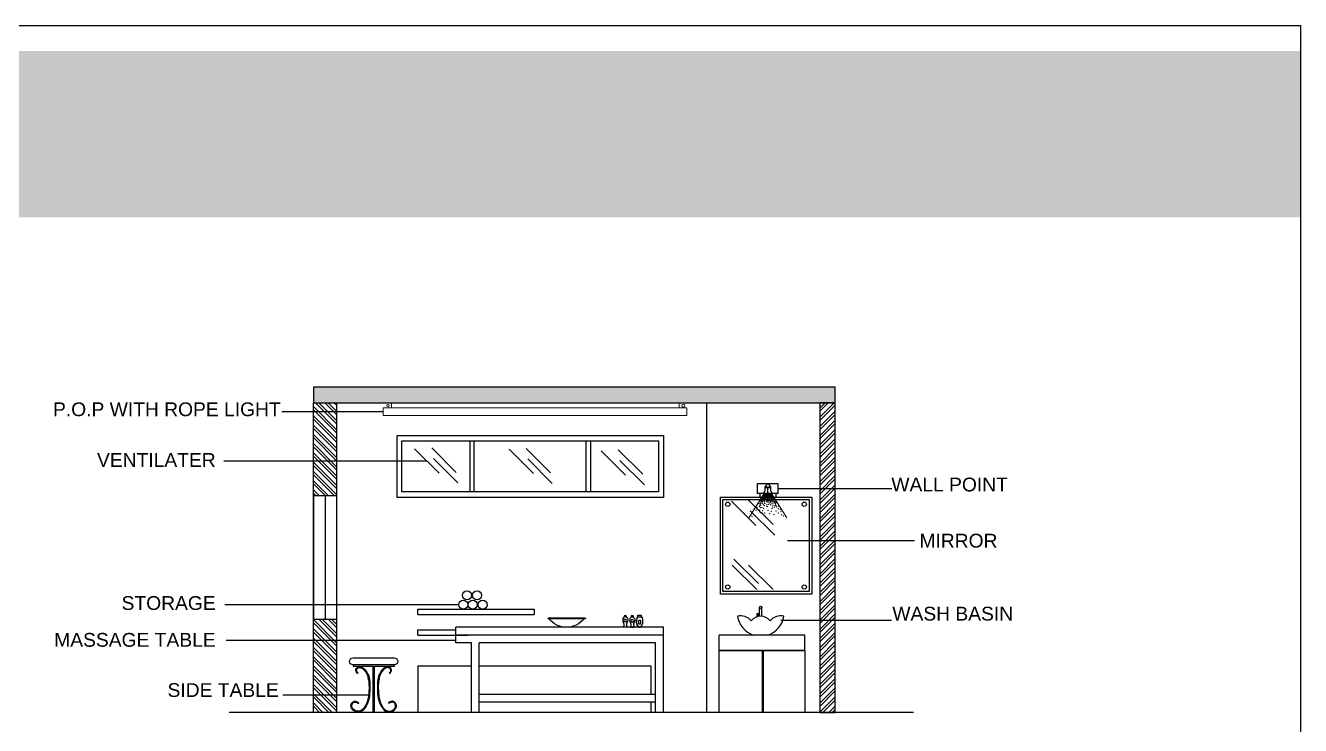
# Model space of a CAD drawing. Header units: millimetres. Extents: x 1521 to 3683, y 1649 to 3322.
# Drawn here: x 1831.95 to 1845.84, y 1669.59 to 1677.22 of the extents above; entities that cross this region are included whole.
import ezdxf

# ---------------------------------------------------------------- set-up
doc = ezdxf.new("R2010")
doc.units = ezdxf.units.MM
doc.header["$LTSCALE"] = 0.1
doc.layers.add('Ceiling', color=5, linetype='Continuous', lineweight=13)
doc.layers.add('Flooring', color=8, linetype='Continuous', lineweight=9)
doc.layers.add('FURNITURE', color=34, linetype='Continuous')
doc.styles.add('ATTR', font='romans.shx', dxfattribs={"width": 0.8, "height": 2.52})
doc.styles.add('WORKING', font='ARIALN.TTF')

# ---------------------------------------------------------------- blocks, each defined once
blk = doc.blocks.new('A$C3F6A36EA')
h = blk.add_hatch(color=10)
h.set_gradient(color1=(22, 110, 12), color2=(129, 189, 10), tint=0.46)
h.paths.add_polyline_path([(-44.213, 20.41), (-3.313, 20.41), (-3.313, 22.222), (-44.213, 22.222)])
at = {"color": 0}
blk.add_lwpolyline([(-44.213, 22.5), (-3.313, 22.5), (-3.313, -5.276), (-44.213, -5.276)], close=True, dxfattribs=at)
blk = doc.blocks.new('A$C155A223B')
at = {"layer": 'FURNITURE', "color": 6}
for p, q in [((0.31, 0), (1.92, 0)), ((0.71, 4.99), (1.51, 4.99)), ((0.71, 4.99), (0.71, 4.49)), ((0.71, 4.49), (1.51, 4.49)), ((1.51, 4.99), (1.51, 4.49))]:
    blk.add_line(p, q, dxfattribs=at)
at = {"layer": 'FURNITURE', "color": 3}
blk.add_circle((1.11, 2.89), 0.583, dxfattribs=at)
at = {"layer": 'FURNITURE', "color": 6}
for points in [[(0.71, 4.49), (0.12, 3.89), (0.24, 2.26), (0.49, 1.38), (0.31, 0)], [(1.51, 4.49), (2.11, 3.89), (1.98, 2.26), (1.73, 1.38), (1.92, 0)]]:
    blk.add_spline(points, degree=3, dxfattribs=at)
blk = doc.blocks.new('A$C1F152110')
at = {"layer": 'FURNITURE', "color": 6}
for p, q in [((0.52, 4.62), (0.52, 5.22)), ((2.06, 5.22), (0.52, 5.22)), ((2.06, 4.62), (0.52, 4.62)), ((0.94, 0.13), (0.94, 0)), ((1.65, 0.13), (0.94, 0.13)), ((1.65, 0.13), (1.65, 0)), ((2.06, 4.62), (2.06, 5.22)), ((1.65, 0), (0.94, 0))]:
    blk.add_line(p, q, dxfattribs=at)
at = {"layer": 'FURNITURE', "color": 3}
for p, q in [((1.72, 0.13), (1.72, 0)), ((2.14, 5.22), (2.06, 5.22)), ((2.14, 4.62), (2.14, 5.22))]:
    blk.add_line(p, q, dxfattribs=at)
blk.add_lwpolyline([(0.86, 2.93), (1.75, 2.93), (1.75, 1.46), (0.86, 1.46)], close=True, dxfattribs=at)
at = {"layer": 'FURNITURE', "color": 6}
for start_param, end_param in [(3.779608, 6.004149), (6.562221, 8.786762)]:
    blk.add_ellipse((1.29, 2.58), major_axis=(0, -2.55), ratio=0.508197, start_param=start_param, end_param=end_param, dxfattribs=at)
at = {"layer": 'FURNITURE', "color": 3}
blk.add_ellipse((1.37, 2.58), major_axis=(0, -2.55), ratio=0.508197, start_param=6.562221, end_param=8.786762, dxfattribs=at)
blk = doc.blocks.new('A$C6F4D63F3')
at = {"layer": 'FURNITURE', "color": 8}
for p, q in [((0.08, 3.02), (7.74, 3.02)), ((0.08, 2.87), (7.74, 2.87))]:
    blk.add_line(p, q, dxfattribs=at)
for centre, radius, start, end in [((0.08, 2.94), 0.075, 90, 270), ((3.99, 5.77), 4.67, 218.3695, 321.6305), ((7.74, 2.94), 0.075, 270, 90)]:
    blk.add_arc(centre, radius, start, end, dxfattribs=at)
blk = doc.blocks.new('A$C5CC924A6')
at = {"layer": 'FURNITURE'}
for p, q in [((13, 15.27), (1, 15.27)), ((1, 13.27), (13, 13.27)), ((1, 13.27), (1, 12.77)), ((1, 12.77), (13, 12.77)), ((7.18, 12.77), (6.82, 12.77)), ((6.82, 12.77), (6.82, -0.6)), ((7.18, -0.6), (7.18, 12.77)), ((13, 13.27), (13, 12.77)), ((2.46, 10.85), (2.26, 10.7)), ((11.54, 10.85), (11.74, 10.7)), ((2.57, 1.97), (2.7, 2.18)), ((11.43, 1.97), (11.3, 2.18)), ((6.82, -0.6), (7.18, -0.6))]:
    blk.add_line(p, q, dxfattribs=at)
for centre, start, end in [((1, 14.27), 90, 270), ((13, 14.27), 270, 90)]:
    blk.add_arc(centre, 1, start, end, dxfattribs=at)
for points in [[(2.26, 10.7), (1.77, 11.86), (2.43, 12.63), (5.02, 11.14), (5.9, 6.75), (5.02, 1.63), (2.32, -0.52), (0.39, 1.36), (1.38, 2.68), (2.7, 2.18)], [(11.74, 10.7), (12.23, 11.86), (11.57, 12.63), (8.98, 11.14), (8.1, 6.75), (8.98, 1.63), (11.68, -0.52), (13.61, 1.36), (12.62, 2.68), (11.3, 2.18)]]:
    blk.add_spline(points, degree=3, dxfattribs=at)
for points in [[(2.46, 10.85), (2.38, 10.97), (2.29, 11.09), (2.14, 11.32), (2.08, 11.43), (2.01, 11.64), (2, 11.72), (2.02, 11.89), (2.07, 11.98), (2.21, 12.17), (2.31, 12.26), (2.54, 12.42), (2.68, 12.47), (2.95, 12.5), (3.1, 12.48), (3.4, 12.38), (3.55, 12.3), (4.05, 11.96), (4.39, 11.6), (4.88, 10.93), (5.05, 10.63), (5.31, 9.73), (5.4, 9.13), (5.61, 8.23), (5.65, 7.62), (5.65, 6.51), (5.65, 6.02), (5.58, 4.74), (5.52, 4.26), (5.32, 3.05), (5.19, 2.63), (4.9, 1.94), (4.77, 1.68), (4.47, 1.16), (4.3, 0.9), (3.86, 0.38), (3.58, 0.12), (2.99, -0.21), (2.69, -0.3), (2.03, -0.24), (1.66, -0.1), (1.09, 0.31), (0.88, 0.54), (0.68, 0.94), (0.64, 1.1), (0.63, 1.38), (0.65, 1.51), (0.74, 1.76), (0.8, 1.89), (0.97, 2.13), (1.07, 2.24), (1.26, 2.37), (1.35, 2.41), (1.51, 2.45), (1.59, 2.45), (1.78, 2.41), (1.89, 2.37), (2.18, 2.23), (2.37, 2.1), (2.57, 1.97)], [(11.54, 10.85), (11.62, 10.97), (11.71, 11.09), (11.86, 11.32), (11.92, 11.43), (11.99, 11.64), (12, 11.72), (11.98, 11.89), (11.93, 11.98), (11.79, 12.17), (11.69, 12.26), (11.46, 12.42), (11.32, 12.47), (11.05, 12.5), (10.9, 12.48), (10.6, 12.38), (10.45, 12.3), (9.95, 11.96), (9.61, 11.6), (9.12, 10.93), (8.95, 10.63), (8.69, 9.73), (8.6, 9.13), (8.39, 8.23), (8.35, 7.62), (8.35, 6.51), (8.35, 6.02), (8.42, 4.74), (8.48, 4.26), (8.68, 3.05), (8.81, 2.63), (9.1, 1.94), (9.23, 1.68), (9.53, 1.16), (9.7, 0.9), (10.14, 0.38), (10.42, 0.12), (11.01, -0.21), (11.31, -0.3), (11.97, -0.24), (12.34, -0.1), (12.91, 0.31), (13.12, 0.54), (13.32, 0.94), (13.36, 1.1), (13.37, 1.38), (13.35, 1.51), (13.26, 1.76), (13.2, 1.89), (13.03, 2.13), (12.93, 2.24), (12.74, 2.37), (12.65, 2.41), (12.49, 2.45), (12.41, 2.45), (12.22, 2.41), (12.11, 2.37), (11.82, 2.23), (11.63, 2.1), (11.43, 1.97)]]:
    blk.add_open_spline(points, degree=3, knots=[0, 0, 0, 0, 0.38578, 0.38578, 0.813953, 0.813953, 1.242126, 1.242126, 1.670299, 1.670299, 2.098473, 2.098473, 2.661834, 2.661834, 3.225195, 3.225195, 3.788557, 3.788557, 5.028784, 5.028784, 5.998115, 5.998115, 6.967446, 6.967446, 8.906108, 8.906108, 10.420398, 10.420398, 11.934688, 11.934688, 13.270864, 13.270864, 14.10851, 14.10851, 14.946155, 14.946155, 16.069099, 16.069099, 17.192043, 17.192043, 18.314987, 18.314987, 19.240462, 19.240462, 19.800606, 19.800606, 20.2376, 20.2376, 20.674594, 20.674594, 21.150434, 21.150434, 21.546758, 21.546758, 21.943082, 21.943082, 22.339406, 22.339406, 22.96672, 22.96672, 22.96672, 22.96672], dxfattribs=at)
blk = doc.blocks.new('BLITB12F')
for p, q in [((-1.5, 3), (-1.5, 3.5)), ((-1.5, 3.5), (1.5, 3.5)), ((1.5, 3), (-1.5, 3)), ((-0.5, 4.9091), (-0.5, 5.5)), ((0, 0), (0, 3)), ((0.5, 5.5), (0.5, 4.9091)), ((1.5, 3.5), (1.5, 3))]:
    blk.add_line(p, q)
blk.add_lwpolyline([(-6, -0.5), (-6, 5.5), (6, 5.5), (6, -0.5)], close=True)
for centre, radius, start, end in [((-5.1117, 2.5372), 3.6412, 315.8287, 7.301433), ((0, 3.5), 1.5, 0, 180), ((5.1117, 2.5372), 3.6412, 172.6986, 224.1713), ((-1.25, 1.25), 1.7678, 225, 315), ((1.25, 1.25), 1.7678, 225, 315)]:
    blk.add_arc(centre, radius, start, end)
at = {"style": 'ATTR', "width": 0.8, "flags": 9}
blk.add_attdef('ESTCODE', (0, 0), '', height=0.7, dxfattribs=at)
blk = doc.blocks.new('A$C41BB26E9')
at = {"layer": 'Flooring'}
for p, q in [((-0.339, -0.11), (-0.506, -0.377)), ((-0.339, -0.112), (-0.395, -0.257)), ((-0.26, -0.112), (-0.203, -0.257)), ((-0.259, -0.11), (-0.092, -0.377))]:
    blk.add_line(p, q, dxfattribs=at)
for p in [(-0.349, -0.132), (-0.348, -0.125), (-0.346, -0.123), (-0.344, -0.126), (-0.344, -0.137), (-0.343, -0.117), (-0.343, -0.122), (-0.343, -0.131), (-0.342, -0.116), (-0.342, -0.121), (-0.341, -0.121), (-0.341, -0.132), (-0.34, -0.119), (-0.339, -0.112), (-0.339, -0.113), (-0.339, -0.116), (-0.338, -0.112), (-0.338, -0.117), (-0.337, -0.117), (-0.337, -0.129), (-0.336, -0.135), (-0.335, -0.124), (-0.334, -0.111), (-0.334, -0.115), (-0.333, -0.126), (-0.332, -0.112), (-0.332, -0.114), (-0.33, -0.118), (-0.33, -0.138), (-0.329, -0.111), (-0.329, -0.112), (-0.329, -0.115), (-0.329, -0.117), (-0.329, -0.125), (-0.329, -0.135), (-0.328, -0.113), (-0.328, -0.116), (-0.328, -0.117), (-0.328, -0.118), (-0.328, -0.12), (-0.327, -0.111), (-0.327, -0.116), (-0.327, -0.12), (-0.327, -0.137), (-0.325, -0.112), (-0.325, -0.117), (-0.325, -0.126), (-0.324, -0.122), (-0.324, -0.132), (-0.323, -0.111), (-0.323, -0.114), (-0.321, -0.114), (-0.32, -0.112), (-0.32, -0.113), (-0.32, -0.115), (-0.32, -0.118), (-0.32, -0.122), (-0.319, -0.122), (-0.318, -0.112), (-0.316, -0.111), (-0.316, -0.116), (-0.316, -0.117), (-0.316, -0.121), (-0.315, -0.111), (-0.315, -0.114), (-0.315, -0.122), (-0.315, -0.127), (-0.314, -0.112), (-0.314, -0.12), (-0.313, -0.111), (-0.313, -0.132), (-0.312, -0.113), (-0.311, -0.113), (-0.311, -0.137), (-0.31, -0.112), (-0.31, -0.116), (-0.31, -0.117), (-0.31, -0.137), (-0.309, -0.122), (-0.308, -0.112), (-0.308, -0.116), (-0.308, -0.116), (-0.308, -0.134), (-0.307, -0.113), (-0.307, -0.13), (-0.306, -0.111), (-0.306, -0.115), (-0.306, -0.119), (-0.306, -0.136), (-0.305, -0.113), (-0.304, -0.112), (-0.304, -0.116), (-0.304, -0.121), (-0.303, -0.117), (-0.303, -0.118), (-0.303, -0.126), (-0.302, -0.125), (-0.301, -0.112), (-0.301, -0.114), (-0.301, -0.117), (-0.3, -0.116), (-0.3, -0.121), (-0.3, -0.131), (-0.299, -0.112), (-0.299, -0.12), (-0.298, -0.139), (-0.297, -0.115), (-0.296, -0.112), (-0.296, -0.114), (-0.296, -0.116), (-0.296, -0.116), (-0.296, -0.133), (-0.296, -0.136), (-0.295, -0.113), (-0.295, -0.125), (-0.295, -0.127), (-0.294, -0.115), (-0.292, -0.116), (-0.291, -0.111), (-0.291, -0.114), (-0.291, -0.117), (-0.291, -0.123), (-0.291, -0.129), (-0.29, -0.112), (-0.29, -0.12), (-0.29, -0.131), (-0.289, -0.125), (-0.288, -0.116), (-0.288, -0.132), (-0.287, -0.111), (-0.287, -0.113), (-0.287, -0.117), (-0.286, -0.112), (-0.285, -0.113), (-0.283, -0.111), (-0.283, -0.114), (-0.283, -0.12), (-0.283, -0.121), (-0.283, -0.125), (-0.282, -0.111), (-0.282, -0.116), (-0.282, -0.121), (-0.281, -0.132), (-0.28, -0.113), (-0.28, -0.114), (-0.28, -0.123), (-0.279, -0.116), (-0.278, -0.127), (-0.278, -0.129), (-0.278, -0.132), (-0.277, -0.111), (-0.277, -0.113), (-0.277, -0.135), (-0.276, -0.116), (-0.275, -0.112), (-0.275, -0.129), (-0.274, -0.111), (-0.274, -0.114), (-0.273, -0.12), (-0.272, -0.112), (-0.272, -0.113), (-0.272, -0.118), (-0.272, -0.122), (-0.272, -0.131), (-0.271, -0.125), (-0.271, -0.134), (-0.269, -0.111), (-0.269, -0.115), (-0.269, -0.118), (-0.269, -0.121), (-0.269, -0.126), (-0.268, -0.111), (-0.268, -0.111), (-0.268, -0.138), (-0.267, -0.112), (-0.267, -0.125), (-0.267, -0.129), (-0.266, -0.113), (-0.266, -0.116), (-0.265, -0.137), (-0.264, -0.123), (-0.263, -0.112), (-0.262, -0.117), (-0.262, -0.135), (-0.261, -0.114), (-0.261, -0.131), (-0.261, -0.137), (-0.26, -0.11), (-0.26, -0.116), (-0.26, -0.122), (-0.26, -0.13), (-0.259, -0.132), (-0.256, -0.133), (-0.255, -0.123), (-0.252, -0.125), (-0.248, -0.131), (-0.244, -0.136), (-0.413, -0.275), (-0.412, -0.248), (-0.409, -0.223), (-0.395, -0.257), (-0.388, -0.21), (-0.386, -0.225), (-0.382, -0.179), (-0.382, -0.198), (-0.377, -0.245), (-0.373, -0.21), (-0.372, -0.168), (-0.37, -0.263), (-0.367, -0.16), (-0.367, -0.213), (-0.366, -0.157), (-0.364, -0.174), (-0.364, -0.179), (-0.361, -0.173), (-0.36, -0.188), (-0.359, -0.147), (-0.357, -0.158), (-0.356, -0.24), (-0.355, -0.144), (-0.354, -0.168), (-0.354, -0.203), (-0.352, -0.16), (-0.35, -0.139), (-0.35, -0.181), (-0.349, -0.257), (-0.348, -0.165), (-0.346, -0.198), (-0.344, -0.153), (-0.343, -0.144), (-0.343, -0.221), (-0.343, -0.275), (-0.342, -0.152), (-0.342, -0.163), (-0.34, -0.187), (-0.335, -0.174), (-0.333, -0.179), (-0.332, -0.157), (-0.331, -0.21), (-0.33, -0.201), (-0.33, -0.233), (-0.329, -0.143), (-0.329, -0.144), (-0.329, -0.173), (-0.328, -0.143), (-0.328, -0.147), (-0.325, -0.155), (-0.325, -0.156), (-0.325, -0.188), (-0.323, -0.185), (-0.323, -0.188), (-0.32, -0.214), (-0.319, -0.164), (-0.317, -0.151), (-0.317, -0.184), (-0.317, -0.19), (-0.315, -0.145), (-0.315, -0.164), (-0.314, -0.172), (-0.311, -0.158), (-0.31, -0.146), (-0.31, -0.161), (-0.31, -0.177), (-0.309, -0.188), (-0.307, -0.23), (-0.306, -0.145), (-0.304, -0.205), (-0.302, -0.156), (-0.302, -0.186), (-0.298, -0.145), (-0.298, -0.146), (-0.297, -0.151), (-0.297, -0.205), (-0.296, -0.156), (-0.296, -0.163), (-0.296, -0.171), (-0.295, -0.176), (-0.294, -0.153), (-0.294, -0.187), (-0.294, -0.254), (-0.291, -0.142), (-0.291, -0.231), (-0.29, -0.149), (-0.288, -0.155), (-0.288, -0.249), (-0.285, -0.194), (-0.285, -0.201), (-0.284, -0.197), (-0.283, -0.147), (-0.282, -0.156), (-0.279, -0.153), (-0.278, -0.145), (-0.278, -0.172), (-0.278, -0.182), (-0.277, -0.144), (-0.276, -0.152), (-0.272, -0.167), (-0.271, -0.158), (-0.268, -0.222), (-0.267, -0.151), (-0.265, -0.186), (-0.263, -0.147), (-0.262, -0.199), (-0.262, -0.213), (-0.261, -0.145), (-0.261, -0.149), (-0.261, -0.163), (-0.261, -0.245), (-0.259, -0.149), (-0.259, -0.184), (-0.258, -0.167), (-0.254, -0.145), (-0.254, -0.273), (-0.253, -0.153), (-0.252, -0.144), (-0.252, -0.159), (-0.252, -0.17), (-0.252, -0.183), (-0.251, -0.145), (-0.251, -0.233), (-0.25, -0.166), (-0.247, -0.184), (-0.245, -0.142), (-0.244, -0.201), (-0.243, -0.156), (-0.243, -0.171), (-0.241, -0.217), (-0.239, -0.201), (-0.236, -0.147), (-0.236, -0.163), (-0.235, -0.179), (-0.235, -0.264), (-0.234, -0.156), (-0.233, -0.162), (-0.232, -0.172), (-0.231, -0.19), (-0.224, -0.215), (-0.222, -0.169), (-0.221, -0.265), (-0.22, -0.176), (-0.22, -0.188), (-0.22, -0.24), (-0.219, -0.219), (-0.217, -0.18), (-0.215, -0.217), (-0.213, -0.19), (-0.211, -0.255), (-0.201, -0.218), (-0.185, -0.232), (-0.181, -0.261), (-0.468, -0.357), (-0.451, -0.343), (-0.441, -0.31), (-0.437, -0.284), (-0.414, -0.324), (-0.389, -0.3), (-0.366, -0.342), (-0.337, -0.307), (-0.32, -0.33), (-0.3, -0.295), (-0.27, -0.355), (-0.263, -0.322), (-0.244, -0.299), (-0.243, -0.328), (-0.217, -0.319), (-0.209, -0.292), (-0.186, -0.283), (-0.169, -0.296), (-0.146, -0.341), (-0.128, -0.358)]:
    blk.add_point(p, dxfattribs=at)
at = {"layer": 'FURNITURE'}
for p, q in [((-0.39, -0.15), (-0.39, -0.112)), ((-0.215, -0.15), (-0.215, -0.112))]:
    blk.add_line(p, q, dxfattribs=at)
at = {"layer": 'FURNITURE', "xscale": -0.0184598464825285, "yscale": 0.0184598464825285, "zscale": 0.0184598464824468}
blk.add_blockref('BLITB12F', (-0.299, -0.103), dxfattribs=at)

msp = doc.modelspace()

# ---------------------------------------------------------------- hatches: boundary and pattern name
h = msp.add_hatch()
h.set_pattern_fill('AR-CONC', color=256, scale=0.0013, style=0)
h.set_pattern_definition([(130, (3786.10294, 69.6165), (-0.23684007, -0.020720811), [0.024765, -0.272415]), (185, (3786.10294, 69.6165), (0.045815674, 0.248373636), [0.019812, -0.217932]), (79.549, (3786.0832, 69.61478), (-0.191025252, 0.227651694), [0.021047, -0.231517]), (133.8158, (3786.10294, 69.68255), (-0.352402753, -0.054655026), [0.0371475, -0.4086225]), (83.3644, (3786.07357, 69.678), (-0.308625505, 0.321653223), [0.0315705, -0.3472755]), (188.816, (3786.10294, 69.68255), (-0.30862599, 0.321652653), [0.029718, -0.326898]), (159, (3786.06992, 69.66604), (-0.197099344, -0.132945174), [0.024765, -0.272415]), (214, (3786.06992, 69.66604), (-0.080342637, 0.239444356), [0.019812, -0.217932]), (108.5486, (3786.0535, 69.65496), (-0.277441438, 0.106499715), [0.021047, -0.231517]), (142.5, (3786.10294, 69.61651), (-0.0040151842, 0.1099215505), [0, -0.2152904, 0, -0.221234, 0, -0.2187575]), (172.5, (3786.10294, 69.61651), (-0.086865561, 0.130234747), [0, -0.1261364, 0, -0.2103374, 0, -0.0833755]), (212.5, (3786.17658, 69.61651), (-0.1762677737, -0.0074473672), [0, -0.08255, 0, -0.257556, 0, -0.341757]), (222.5, (3786.2096, 69.6165), (-0.192567936, 0.033054438), [0, -0.107315, 0, -0.1710436, 0, -0.242697])])
h.paths.add_polyline_path([(1840.769, 1673.2758), (1835.0857, 1673.2758), (1835.0857, 1673.1071), (1840.769, 1673.1071)])
h = msp.add_hatch()
h.set_pattern_fill('STEEL', color=256, scale=0.022478, style=0)
h.set_pattern_definition([(135, (3786.10294, 69.61651), (0.0504652516, 0.0504652516), []), (135, (3786.10294, 69.65219), (0.0504652516, 0.0504652516), [])])
h.paths.add_polyline_path([(1835.3374, 1670.7446), (1835.0892, 1670.7446), (1835.0892, 1672.0946), (1835.3374, 1672.0946), (1835.3374, 1673.1071), (1835.0857, 1673.1071), (1835.0857, 1669.7321), (1835.3374, 1669.7321)])
h = msp.add_hatch()
h.set_pattern_fill('STEEL', color=256, scale=0.022375, angle=-90, style=0)
h.set_pattern_definition([(225, (3786.10294, 69.61651), (-0.0502335308, 0.0502335308), []), (225, (3786.06742, 69.61651), (-0.0502335308, 0.0502335308), [])])
h.paths.add_polyline_path([(1840.769, 1673.1071), (1840.6012, 1673.1071), (1840.6012, 1669.7321), (1840.769, 1669.7321)])

# ---------------------------------------------------------------- linework, layer by layer
at = {"color": 9}
for p, q in [((1839.3727, 1669.7321), (1839.3727, 1673.1071)), ((1835.8473, 1673.0087), (1834.7435, 1673.0087)), ((1836.7898, 1672.6929), (1836.7898, 1672.1349)), ((1836.8348, 1672.6929), (1836.8348, 1672.1349)), ((1838.0554, 1672.6929), (1838.0554, 1672.1349)), ((1838.1037, 1672.6929), (1838.1037, 1672.1349)), ((1838.9003, 1672.7492), (1838.9003, 1672.0742)), ((1836.4555, 1672.3387), (1836.1888, 1672.605)), ((1836.6422, 1672.3475), (1836.3755, 1672.6139)), ((1837.4841, 1672.3345), (1837.2174, 1672.6008)), ((1837.6707, 1672.3433), (1837.404, 1672.6097)), ((1838.4874, 1672.3177), (1838.2208, 1672.584)), ((1838.6741, 1672.3266), (1838.4074, 1672.5929)), ((1836.3222, 1672.4718), (1834.11, 1672.4718)), ((1836.6599, 1672.2321), (1836.3933, 1672.4985)), ((1837.6885, 1672.2279), (1837.4218, 1672.4943)), ((1838.6918, 1672.2112), (1838.4252, 1672.4775)), ((1840.147, 1672.172), (1841.3875, 1672.172)), ((1835.2133, 1672.0946), (1835.2133, 1670.7446)), ((1839.9067, 1671.7695), (1839.64, 1672.0358)), ((1840.0933, 1671.7783), (1839.8267, 1672.0447)), ((1840.1111, 1671.6629), (1839.8444, 1671.9293)), ((1840.2499, 1671.6042), (1841.6329, 1671.6042)), ((1839.9155, 1671.0707), (1839.6489, 1671.3371)), ((1839.9333, 1671.1364), (1839.6667, 1671.4027)), ((1840.0933, 1671.0707), (1839.8267, 1671.3371)), ((1836.6692, 1670.9061), (1834.1226, 1670.9061)), ((1840.1786, 1670.7376), (1841.3822, 1670.7376)), ((1836.6392, 1670.5151), (1834.1353, 1670.5151)), ((1835.688, 1669.9221), (1834.7523, 1669.9221))]:
    msp.add_line(p, q, dxfattribs=at)
for p, q in [((1840.5144, 1671.0203), (1839.5192, 1671.0203)), ((1836.2224, 1670.8571), (1837.4921, 1670.8571)), ((1836.2224, 1670.8008), (1836.2224, 1670.8571)), ((1836.2224, 1670.8008), (1837.4921, 1670.8008)), ((1837.4921, 1670.8571), (1837.4921, 1670.8008)), ((1836.2224, 1670.6321), (1836.6392, 1670.6321)), ((1836.2224, 1670.5758), (1836.2224, 1670.6321)), ((1836.6392, 1670.4915), (1836.6392, 1670.6602)), ((1836.9416, 1670.6602), (1836.6392, 1670.6602)), ((1838.9003, 1670.6602), (1836.9416, 1670.6602)), ((1838.9003, 1669.7321), (1838.9003, 1670.6602)), ((1836.2224, 1670.5758), (1836.7728, 1670.5758)), ((1838.8962, 1670.5758), (1836.6392, 1670.5758)), ((1836.808, 1670.4915), (1836.6392, 1670.4915)), ((1836.808, 1669.7321), (1836.808, 1670.4915)), ((1836.8924, 1669.7321), (1836.8924, 1670.4915)), ((1838.8119, 1670.4915), (1836.8924, 1670.4915)), ((1838.8119, 1669.7321), (1838.8119, 1670.4915)), ((1840.44, 1670.5758), (1839.5064, 1670.5758)), ((1839.5064, 1670.4071), (1839.5064, 1670.5758)), ((1840.44, 1670.4071), (1840.44, 1670.5758)), ((1840.44, 1670.4071), (1839.5064, 1670.4071)), ((1836.2224, 1670.2383), (1836.808, 1670.2383)), ((1836.2224, 1670.2383), (1836.2224, 1669.7321)), ((1836.8924, 1670.2383), (1838.7618, 1670.2383)), ((1838.7618, 1670.2383), (1838.7618, 1669.929)), ((1838.8119, 1669.929), (1836.8924, 1669.929)), ((1838.8119, 1669.8446), (1836.8924, 1669.8446)), ((1838.7618, 1669.8446), (1838.7618, 1669.7321)), ((1841.6221, 1669.7321), (1834.1703, 1669.7321))]:
    msp.add_line(p, q)
at = {"color": 0}
for p, q in [((1839.9732, 1670.4071), (1839.9732, 1669.7321)), ((1839.9845, 1670.4071), (1839.9845, 1669.7321))]:
    msp.add_line(p, q, dxfattribs=at)
for points in [[(1840.769, 1673.2758), (1835.0857, 1673.2758), (1835.0857, 1673.1071), (1840.769, 1673.1071)], [(1835.0857, 1673.1071), (1835.3374, 1673.1071), (1835.3374, 1669.7321), (1835.0857, 1669.7321)], [(1840.769, 1673.1071), (1840.6012, 1673.1071), (1840.6012, 1669.7321), (1840.769, 1669.7321)], [(1839.5192, 1672.0788), (1840.5144, 1672.0788), (1840.5144, 1671.0203), (1839.5192, 1671.0203)], [(1839.5473, 1672.0507), (1840.4863, 1672.0507), (1840.4863, 1671.0484), (1839.5473, 1671.0484)]]:
    msp.add_lwpolyline(points, close=True)
at = {"color": 9}
for points in [[(1836.0004, 1672.7492), (1838.9003, 1672.7492), (1838.9003, 1672.0742), (1836.0004, 1672.0742)], [(1836.0507, 1672.6929), (1838.844, 1672.6929), (1838.844, 1672.1349), (1836.0507, 1672.1349)], [(1835.0892, 1672.0946), (1835.3374, 1672.0946), (1835.3374, 1670.7446), (1835.0892, 1670.7446)]]:
    msp.add_lwpolyline(points, close=True, dxfattribs=at)
at = {"color": 0}
msp.add_lwpolyline([(1839.5064, 1670.4071), (1840.44, 1670.4071), (1840.44, 1669.7321), (1839.5064, 1669.7321)], close=True, dxfattribs=at)
for centre, radius in [((1839.6002, 1672.0004), 0.0233), ((1840.4334, 1672.0004), 0.0233), ((1836.7599, 1671.0088), 0.049), ((1836.8684, 1671.0088), 0.049), ((1839.6002, 1671.0987), 0.0233), ((1840.4334, 1671.0987), 0.0233), ((1836.7182, 1670.9061), 0.049), ((1836.8223, 1670.9061), 0.049), ((1836.9307, 1670.9061), 0.049)]:
    msp.add_circle(centre, radius)
at = {"layer": 'Ceiling'}
for p, q in [((1835.9365, 1673.0508), (1835.9365, 1673.1071)), ((1839.0714, 1673.0508), (1839.0714, 1673.1071)), ((1839.1548, 1673.0508), (1835.8473, 1673.0508)), ((1835.8473, 1672.9665), (1835.8473, 1673.0508)), ((1839.1548, 1672.9665), (1835.8473, 1672.9665)), ((1839.1548, 1672.9665), (1839.1548, 1673.0508))]:
    msp.add_line(p, q, dxfattribs=at)
for centre, radius in [((1835.8992, 1673.0735), 0.0133), ((1839.1157, 1673.0744), 0.0162)]:
    msp.add_circle(centre, radius, dxfattribs=at)
at = {"layer": 'FURNITURE'}
for p, q in [((1839.917, 1670.8076), (1839.917, 1670.7809)), ((1839.9442, 1670.8076), (1839.917, 1670.8076)), ((1839.9442, 1670.7809), (1839.917, 1670.7809)), ((1839.9198, 1670.8076), (1839.9198, 1670.7809)), ((1839.9442, 1670.7809), (1839.9442, 1670.8733)), ((1839.9723, 1670.7809), (1839.9723, 1670.8733))]:
    msp.add_line(p, q, dxfattribs=at)
at = {"layer": 'FURNITURE', "color": 3}
for p, q in [((1839.9442, 1670.8069), (1839.9198, 1670.8069)), ((1839.9442, 1670.8061), (1839.9198, 1670.8061)), ((1839.9442, 1670.8047), (1839.9198, 1670.8047)), ((1839.9442, 1670.803), (1839.9198, 1670.803)), ((1839.9442, 1670.8004), (1839.9198, 1670.8004)), ((1839.9442, 1670.7971), (1839.9198, 1670.7971)), ((1839.9442, 1670.7914), (1839.9198, 1670.7914)), ((1839.9442, 1670.788), (1839.9198, 1670.788)), ((1839.9442, 1670.7855), (1839.9198, 1670.7855)), ((1839.9442, 1670.7838), (1839.9198, 1670.7838)), ((1839.9442, 1670.7824), (1839.9198, 1670.7824)), ((1839.9442, 1670.7816), (1839.9198, 1670.7816))]:
    msp.add_line(p, q, dxfattribs=at)
at = {"layer": 'FURNITURE'}
for radius in [0.0143, 0.0129]:
    msp.add_circle((1839.9583, 1670.8761), radius, dxfattribs=at)
for centre, radius, start, end in [((1839.7372, 1670.6289), 0.1553, 40.46719, 101.93109), ((1839.9583, 1670.8199), 0.2561, 188.76518, 252.34979), ((1839.9583, 1670.6518), 0.129, 37.13136, 142.86864), ((1839.9583, 1670.8199), 0.2561, 287.65021, 351.23482), ((1840.1793, 1670.6289), 0.1553, 78.06891, 139.53281)]:
    msp.add_arc(centre, radius, start, end, dxfattribs=at)

# ---------------------------------------------------------------- block references
at = {"color": 0}
msp.add_blockref('A$C3F6A36EA', (1849.151, 1654.7171), dxfattribs=at)
at = {"color": 9, "xscale": -1}
msp.add_blockref('A$C41BB26E9', (1839.7371, 1672.2286), dxfattribs=at)
at = {"layer": 'FURNITURE'}
for name, p, xscale, yscale, zscale in [('A$C6F4D63F3', (1838.0517, 1670.6028), -0.0523812741002985, 0.0523812741001848, 0.0523812741002708), ('A$C155A223B', (1838.5101, 1670.6602), -0.0249259990609971, 0.0249259990611108, 0.024925999061061), ('A$C155A223B', (1838.5864, 1670.6594), -0.0249259990609971, 0.0249259990611108, 0.024925999061061), ('A$C1F152110', (1838.6726, 1670.6602), -0.0249259990609971, 0.0249259990611108, 0.024925999061061)]:
    msp.add_blockref(name, p, dxfattribs=dict(at, xscale=xscale, yscale=yscale, zscale=zscale))
at = {"layer": 'FURNITURE', "color": 3, "xscale": -0.0374071702231049, "yscale": 0.0374071702233323, "zscale": 0.0374071702231226}
msp.add_blockref('A$C5CC924A6', (1836.0045, 1669.7545), dxfattribs=at)

# ---------------------------------------------------------------- texts
at = {"ltscale": 0.2, "char_height": 0.091816, "style": 'WORKING'}
for s, insert, width, attachment_point in [('{\\f@Arial Unicode MS|b0|i0|c0|p34;\\H1.634x;P.O.P WITH ROPE LIGHT\\H0.6121x;\\P\\pi0.8625;   }', (1833.4901, 1672.7662), 2.70188, 8), ('{\\f@Arial Unicode MS|b0|i0|c0|p34;\\H1.634x;VENTILATER\\H0.6121x;\\P\\pi0.8625;   }', (1834.0217, 1672.5582), 2.429084, 3), ('{\\f@Arial Unicode MS|b0|i0|c0|p34;\\H1.634x;WALL POINT  \\H0.6121x;\\P\\pi0.8625;   }', (1842.6511, 1672.2905), 2.429084, 3), ('{\\f@Arial Unicode MS|b0|i0|c0|p34;\\H1.634x;MIRROR  \\H0.6121x;\\P\\pi0.8625;   }', (1842.5374, 1671.6787), 2.429084, 3), ('{\\f@Arial Unicode MS|b0|i0|c0|p34;\\H1.634x;STORAGE  \\H0.6121x;\\P\\pi0.8625;   }', (1834.0217, 1670.9992), 2.429084, 3), ('{\\f@Arial Unicode MS|b0|i0|c0|p34;\\H1.634x;WASH BASIN  \\H0.6121x;\\P\\pi0.8625;   }', (1842.7082, 1670.8835), 2.429084, 3), ('{\\f@Arial Unicode MS|b0|i0|c0|p34;\\H1.634x;MASSAGE TABLE \\H0.6121x;\\P\\pi0.8625;   }', (1834.0217, 1670.5983), 2.429084, 3), ('\\pi0.6898;{\\f@Arial Unicode MS|b0|i0|c0|p34;\\H1.634x;SIDE TABLE \\H0.6121x;\\P\\pi0.8625;   }', (1834.7086, 1670.0509), 2.429084, 3)]:
    msp.add_mtext(s, dxfattribs=dict(at, insert=insert, width=width, attachment_point=attachment_point))

doc.saveas('drawing.dxf')
